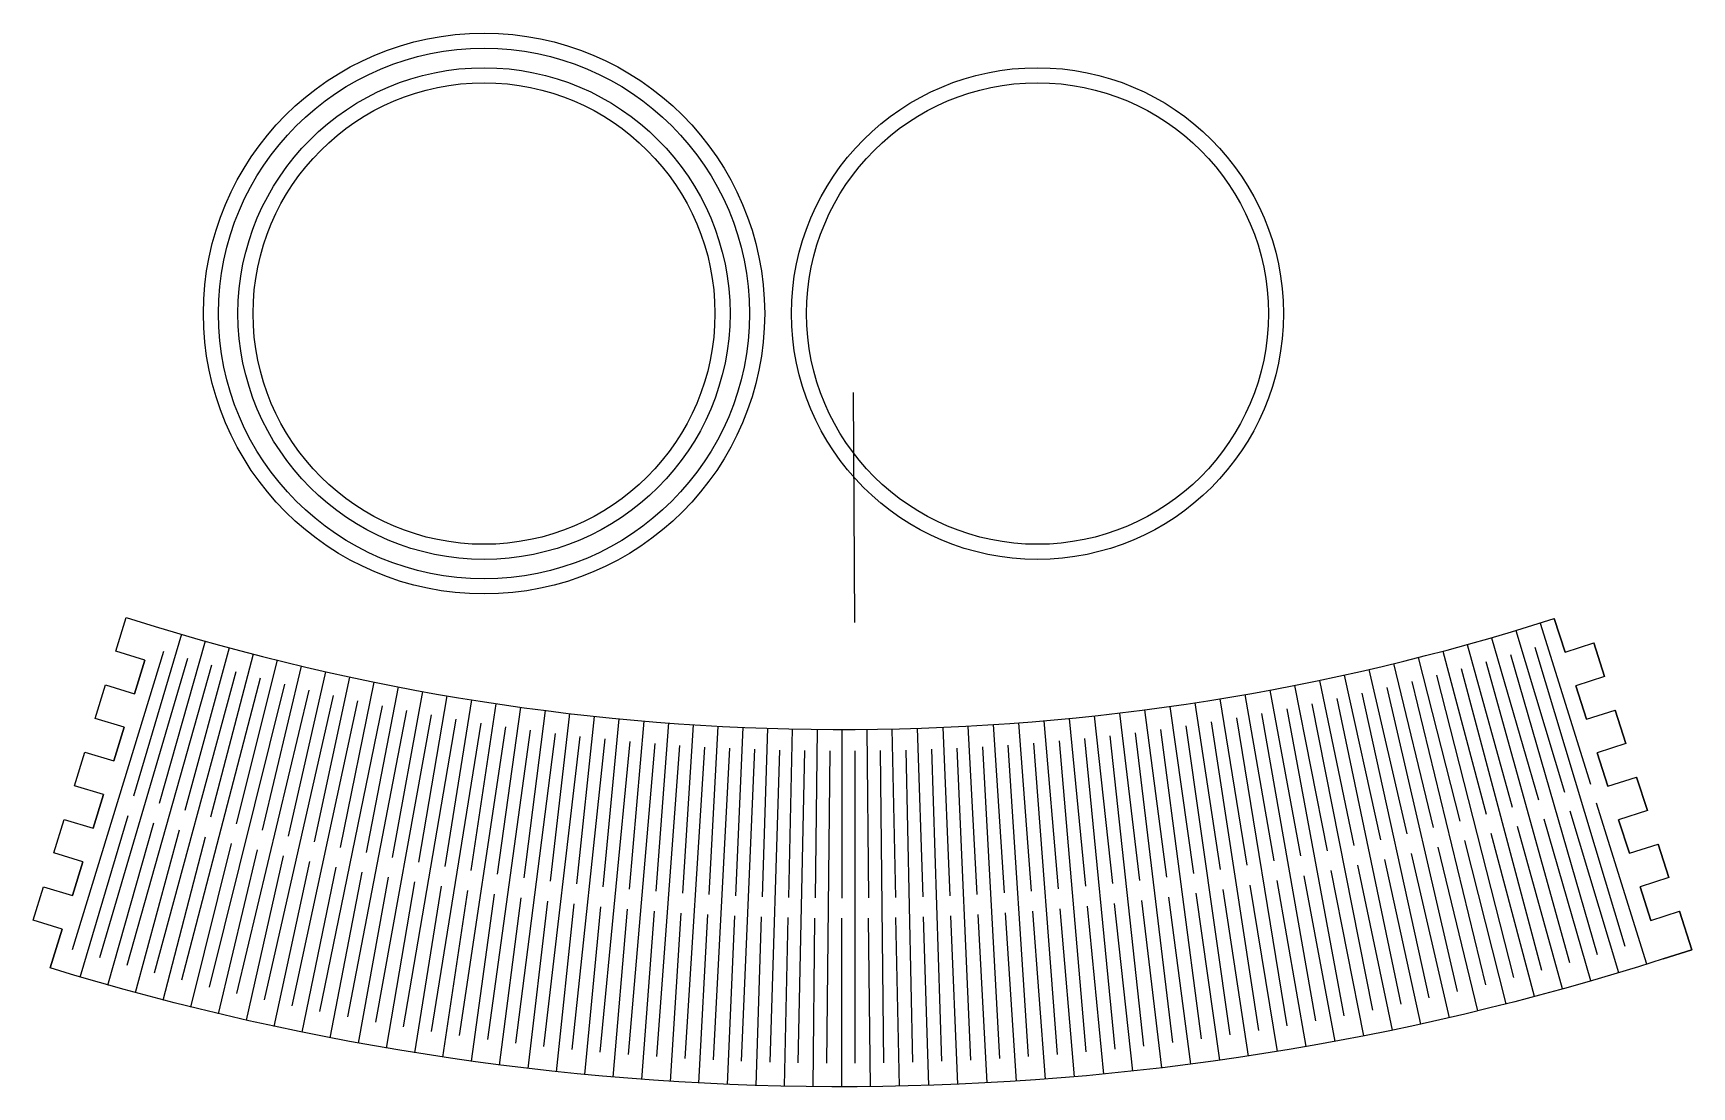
# Model space of a CAD drawing. Header units: millimetres. Extents: x -63 to 119, y -232 to 198.
# Drawn here: x -62.8 to 102, y -231.9 to -127.1 of the extents above.
import ezdxf

# ---------------------------------------------------------------- set-up
doc = ezdxf.new("R2010")
doc.units = ezdxf.units.MM
doc.layers.get('0').update_dxf_attribs({"linetype": 'CONTINUOUS'})

msp = doc.modelspace()

# ---------------------------------------------------------------- linework, layer by layer
for p, q in [((18.84, -185.73), (18.71, -162.85)), ((86.95, -185.79), (91.95, -201.79)), ((88.36, -185.34), (89.43, -188.67)), ((-48.08, -186.9), (-52.82, -202.99)), ((-45.71, -187.58), (-50.28, -203.72)), ((82.13, -187.24), (86.78, -203.35)), ((84.54, -186.52), (89.37, -202.59)), ((93.35, -191.1), (92.28, -187.76)), ((-49.84, -188.61), (-58.92, -218.29)), ((-47.46, -189.31), (-56.22, -219.09)), ((-51.72, -189.46), (-52.74, -192.81)), ((-43.34, -188.24), (-47.73, -204.43)), ((-40.95, -188.87), (-45.18, -205.1)), ((-38.57, -189.48), (-42.62, -205.76)), ((74.84, -189.21), (78.96, -205.47)), ((77.27, -188.58), (81.58, -204.79)), ((79.7, -187.92), (84.18, -204.08)), ((84, -188.92), (92.62, -218.74)), ((86.43, -188.19), (95.38, -217.91)), ((-45.07, -189.98), (-53.51, -219.85)), ((-42.66, -190.64), (-50.79, -220.59)), ((-36.17, -190.06), (-40.05, -206.38)), ((-33.77, -190.62), (-37.47, -206.98)), ((-31.36, -191.15), (-34.89, -207.55)), ((67.48, -190.95), (71.08, -207.33)), ((69.94, -190.4), (73.72, -206.74)), ((72.39, -189.82), (76.34, -206.12)), ((76.65, -190.96), (84.3, -221.04)), ((79.11, -190.3), (87.08, -220.3)), ((81.56, -189.62), (89.86, -219.53)), ((-40.26, -191.26), (-48.07, -221.3)), ((-37.84, -191.86), (-45.33, -221.99)), ((-35.42, -192.44), (-42.59, -222.64)), ((-28.95, -191.66), (-32.31, -208.09)), ((-26.53, -192.14), (-29.72, -208.61)), ((-24.11, -192.59), (-27.12, -209.09)), ((60.08, -192.45), (63.14, -208.94)), ((62.55, -191.98), (65.8, -208.43)), ((65.02, -191.48), (68.44, -207.9)), ((69.24, -192.75), (75.91, -223.07)), ((71.72, -192.18), (78.72, -222.42)), ((74.19, -191.58), (81.51, -221.75)), ((90.49, -192.01), (91.56, -195.34)), ((-33, -192.99), (-39.85, -223.26)), ((-30.57, -193.51), (-37.1, -223.86)), ((-28.13, -194.01), (-34.34, -224.42)), ((-25.69, -194.48), (-31.57, -224.96)), ((-21.68, -193.02), (-24.52, -209.55)), ((-19.25, -193.43), (-21.91, -209.99)), ((-16.82, -193.8), (-19.3, -210.39)), ((-14.38, -194.16), (-16.68, -210.77)), ((-11.93, -194.48), (-14.06, -211.12)), ((47.64, -194.42), (49.81, -211.05)), ((50.14, -194.08), (52.49, -210.68)), ((52.63, -193.71), (55.16, -210.29)), ((55.12, -193.32), (57.82, -209.87)), ((57.6, -192.9), (60.49, -209.42)), ((61.78, -194.31), (67.46, -224.83)), ((64.27, -193.82), (70.28, -224.27)), ((66.76, -193.3), (73.1, -223.69)), ((95.48, -197.76), (94.41, -194.43)), ((-53.77, -196.15), (-54.8, -199.5)), ((-23.24, -194.92), (-28.8, -225.46)), ((-20.79, -195.34), (-26.03, -225.94)), ((-18.33, -195.74), (-23.25, -226.39)), ((-15.87, -196.11), (-20.46, -226.81)), ((-9.49, -194.78), (-11.44, -211.44)), ((-7.04, -195.06), (-8.82, -211.73)), ((-4.59, -195.3), (-6.19, -212)), ((-2.13, -195.53), (-3.56, -212.24)), ((0.32, -195.72), (-0.92, -212.45)), ((2.78, -195.89), (1.71, -212.63)), ((5.24, -196.04), (4.35, -212.78)), ((27.58, -196.15), (28.3, -212.91)), ((30.09, -196.03), (30.99, -212.78)), ((32.61, -195.88), (33.69, -212.62)), ((35.12, -195.7), (36.38, -212.43)), ((37.63, -195.5), (39.07, -212.21)), ((40.14, -195.27), (41.76, -211.96)), ((42.64, -195.01), (44.45, -211.69)), ((45.15, -194.73), (47.13, -211.38)), ((51.75, -196.01), (56.11, -226.74)), ((54.27, -195.62), (58.95, -226.31)), ((56.78, -195.21), (61.79, -225.84)), ((59.28, -194.77), (64.63, -225.35)), ((-13.41, -196.45), (-17.67, -227.19)), ((-10.94, -196.76), (-14.88, -227.55)), ((-8.47, -197.05), (-12.08, -227.88)), ((-6, -197.31), (-9.28, -228.18)), ((-3.52, -197.55), (-6.48, -228.45)), ((-1.04, -197.76), (-3.67, -228.69)), ((7.71, -196.15), (6.99, -212.91)), ((10.17, -196.25), (9.63, -213.01)), ((12.63, -196.31), (12.27, -213.08)), ((15.1, -196.35), (14.92, -213.12)), ((17.56, -196.37), (17.56, -213.14)), ((20.03, -196.35), (20.2, -213.12)), ((22.54, -196.31), (22.9, -213.08)), ((25.06, -196.25), (25.6, -213.01)), ((36.61, -197.73), (38.96, -228.69)), ((39.14, -197.51), (41.82, -228.44)), ((41.67, -197.27), (44.69, -228.16)), ((44.19, -196.99), (47.55, -227.85)), ((46.72, -196.69), (50.41, -227.51)), ((49.24, -196.36), (53.26, -227.14)), ((1.44, -197.95), (-0.86, -228.9)), ((3.92, -198.11), (1.95, -229.08)), ((6.4, -198.24), (4.76, -229.23)), ((8.89, -198.34), (7.57, -229.36)), ((11.38, -198.42), (10.39, -229.45)), ((13.86, -198.47), (13.2, -229.51)), ((16.35, -198.5), (16.02, -229.54)), ((18.84, -198.5), (18.84, -229.54)), ((21.38, -198.47), (21.71, -229.51)), ((23.92, -198.42), (24.59, -229.45)), ((26.46, -198.34), (27.47, -229.36)), ((29, -198.23), (30.34, -229.24)), ((31.54, -198.09), (33.22, -229.09)), ((34.07, -197.93), (36.09, -228.9)), ((92.62, -198.68), (93.69, -202.01)), ((97.61, -204.43), (96.54, -201.1)), ((-55.83, -202.84), (-56.85, -206.19)), ((97.55, -219.71), (92.55, -203.7)), ((-58.12, -220.99), (-53.38, -204.91)), ((-55.39, -221.78), (-50.82, -205.64)), ((89.19, -222.17), (84.72, -206.01)), ((91.99, -221.38), (87.34, -205.27)), ((94.77, -220.56), (89.95, -204.5)), ((94.75, -205.34), (95.82, -208.68)), ((-52.65, -222.54), (-48.25, -206.36)), ((-49.9, -223.27), (-45.68, -207.04)), ((83.58, -223.66), (79.46, -207.41)), ((86.39, -222.93), (82.09, -206.72)), ((-47.15, -223.97), (-43.1, -207.7)), ((-44.39, -224.64), (-40.51, -208.33)), ((-41.62, -225.29), (-37.92, -208.93)), ((75.11, -225.67), (71.51, -209.29)), ((77.94, -225.03), (74.17, -208.69)), ((80.76, -224.36), (76.81, -208.06)), ((99.74, -211.1), (98.67, -207.77)), ((-57.88, -209.53), (-58.91, -212.88)), ((-38.85, -225.9), (-35.32, -209.5)), ((-36.06, -226.48), (-32.71, -210.05)), ((-33.28, -227.04), (-30.1, -210.57)), ((66.57, -227.4), (63.51, -210.91)), ((69.42, -226.85), (66.18, -210.4)), ((72.27, -226.28), (68.85, -209.86)), ((-30.49, -227.56), (-27.48, -211.06)), ((-27.69, -228.05), (-24.86, -211.52)), ((-24.88, -228.52), (-22.23, -211.96)), ((-22.08, -228.96), (-19.6, -212.37)), ((57.98, -228.85), (55.46, -212.27)), ((60.85, -228.4), (58.15, -211.85)), ((63.71, -227.91), (60.83, -211.39)), ((96.88, -212.01), (97.94, -215.35)), ((-19.26, -229.36), (-16.96, -212.75)), ((-16.45, -229.74), (-14.32, -213.1)), ((-13.63, -230.08), (-11.67, -213.43)), ((-10.8, -230.4), (-9.03, -213.72)), ((-7.98, -230.68), (-6.38, -213.99)), ((-5.15, -230.94), (-3.73, -214.23)), ((40.69, -230.91), (39.25, -214.2)), ((43.58, -230.65), (41.96, -213.95)), ((46.47, -230.35), (44.66, -213.68)), ((49.35, -230.02), (47.37, -213.37)), ((52.23, -229.66), (50.07, -213.03)), ((55.11, -229.27), (52.77, -212.66)), ((-2.32, -231.17), (-1.07, -214.44)), ((0.52, -231.36), (1.59, -214.63)), ((3.36, -231.53), (4.25, -214.78)), ((6.19, -231.66), (6.91, -214.91)), ((9.03, -231.77), (9.57, -215.01)), ((11.87, -231.85), (12.23, -215.08)), ((14.71, -231.89), (14.89, -215.12)), ((17.56, -231.91), (17.56, -215.14)), ((20.4, -231.89), (20.22, -215.12)), ((23.3, -231.85), (22.94, -215.08)), ((26.2, -231.77), (25.66, -215.01)), ((29.1, -231.66), (28.38, -214.91)), ((32, -231.52), (31.1, -214.77)), ((34.9, -231.35), (33.82, -214.61)), ((37.8, -231.15), (36.53, -214.42)), ((102.03, -218.28), (100.8, -214.43)), ((-59.94, -216.23), (-61.12, -220.08)), ((99.17, -219.19), (102.03, -218.28))]:
    msp.add_line(p, q)
msp.add_lwpolyline([(-50.69, -186.11, 0.152957), (88.36, -185.34), (89.43, -188.67), (88.36, -185.34), (89.43, -188.67), (92.28, -187.76), (93.35, -191.1), (90.49, -192.01), (91.56, -195.34), (94.41, -194.43), (95.48, -197.76), (92.62, -198.68), (93.69, -202.01), (96.54, -201.1), (97.61, -204.43), (94.75, -205.34), (95.82, -208.68), (98.67, -207.77), (99.74, -211.1), (96.88, -212.01), (97.94, -215.35), (100.8, -214.43), (102.03, -218.28), (99.17, -219.19, -0.152957), (-61.12, -220.08), (-59.94, -216.23), (-62.81, -215.34), (-61.78, -212), (-58.91, -212.88), (-57.88, -209.53), (-60.75, -208.65), (-59.72, -205.31), (-56.85, -206.19), (-55.83, -202.84), (-58.69, -201.96), (-57.67, -198.62), (-54.8, -199.5), (-53.77, -196.15), (-56.64, -195.27), (-55.61, -191.92), (-52.74, -192.81), (-51.72, -189.46), (-54.58, -188.58), (-53.56, -185.23)], format="xyb", close=True)
for points in [[(90.49, -192.01), (91.56, -195.34)], [(92.62, -198.68), (93.69, -202.01)], [(94.75, -205.34), (95.82, -208.68)], [(96.88, -212.01), (97.94, -215.35)]]:
    msp.add_lwpolyline(points, close=True)
for centre, radius in [((-18, -155), 27.89), ((-18, -155), 26.39), ((-18, -155), 24.45), ((37, -155), 24.45), ((-18, -155), 22.95), ((37, -155), 22.95)]:
    msp.add_circle(centre, radius)

doc.saveas('drawing.dxf')
